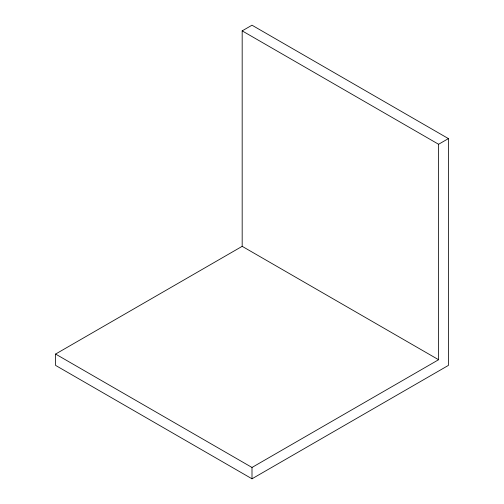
<?xml version="1.0" encoding="UTF-8"?>
<svg xmlns="http://www.w3.org/2000/svg" width="504" height="504" viewBox="0 0 504 504"><rect width="100%" height="100%" fill="white"/><g stroke="black" fill="none" stroke-linecap="round" stroke-linejoin="round"><path stroke-width="0.76" d="M242.178 30.87L252 25.2L448.415 138.6L448.415 365.4L252 478.8L55.585 365.4L55.585 354.06L242.178 246.33L438.593 359.73L438.593 144.27L242.178 30.87L242.178 246.33M438.593 144.27L448.415 138.6M55.585 354.06L252 467.46L438.593 359.73M252 467.46L252 478.8"/></g></svg>
